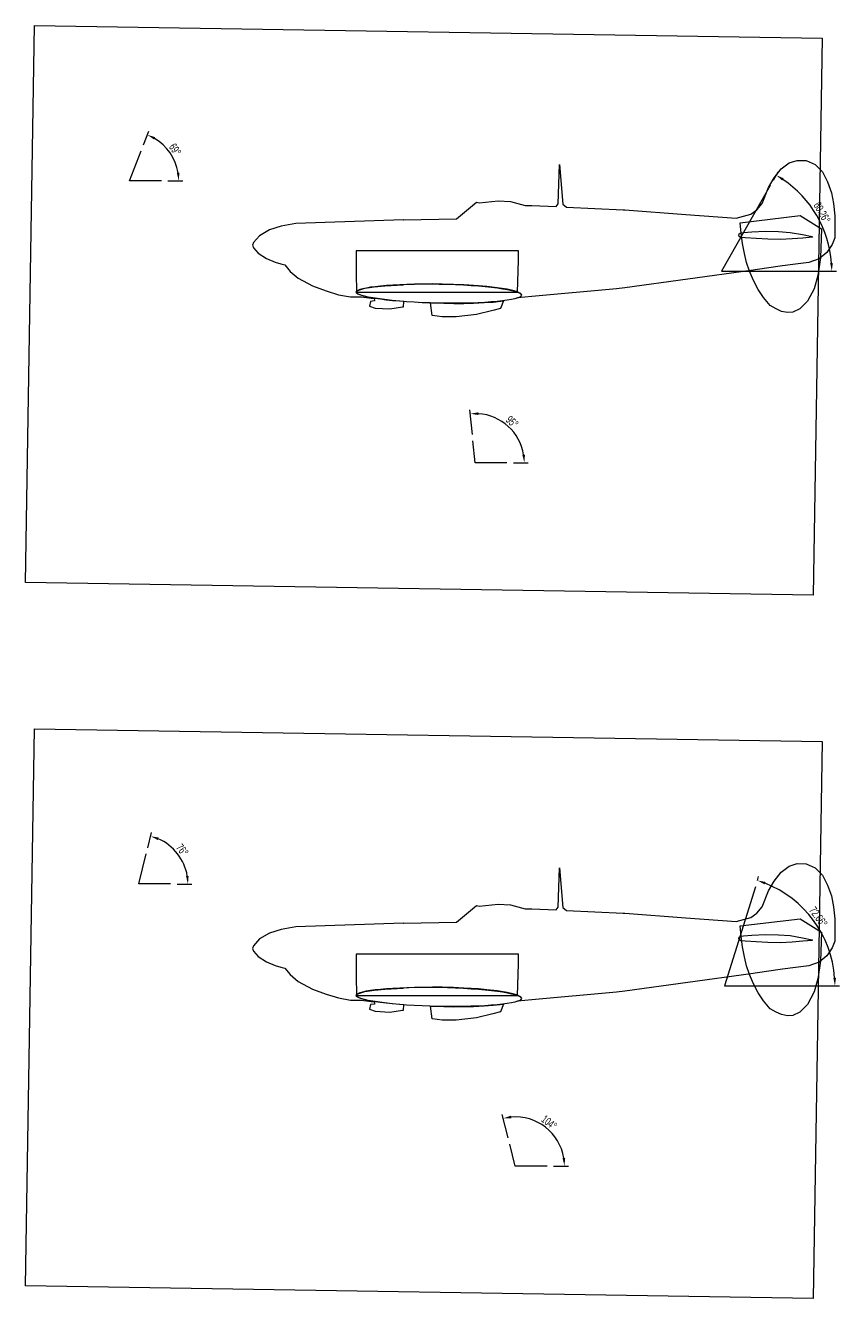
# Model space of a CAD drawing. Header units: centimetres. Extents: x -5325 to 32224, y -11540 to 14619.
# Drawn here: x -5325 to -4053, y -11540 to -9552 of the extents above; entities that cross this region are included whole.
import ezdxf

# ---------------------------------------------------------------- set-up
doc = ezdxf.new("R2010")
doc.units = ezdxf.units.CM
doc.header["$PDMODE"] = 3
doc.header["$PDSIZE"] = -5
doc.layers.get('0').update_dxf_attribs({"color": 10})
doc.styles.get("Standard").update_dxf_attribs({"font": 'ARIALN.TTF', "width": 0.67})
doc.dimstyles.new('ISO-25', dxfattribs={"dimscale": 5, "dimtxt": 2.5, "dimasz": 2.5, "dimexe": 1.25, "dimexo": 2, "dimtad": 1, "dimdsep": 46, "dimtxsty": 'Standard', "dimcen": 2.5, "dimadec": 0, "dimazin": 0, "dimtfac": 1, "dimtmove": 0, "dimatfit": 3, "dimfxl": 1, "dimarcsym": 0})
picture_1 = doc.add_image_def('image19.jpg', size_in_pixel=(2339, 3307))
picture_2 = doc.add_image_def('image20.jpg', size_in_pixel=(2339, 3307))

# ---------------------------------------------------------------- blocks, each defined once
blk = doc.blocks.new('A$C11176508')
at = {"color": 0}
blk.add_lwpolyline([(6314, 2228), (6105, 2233), (5952, 2236), (5796, 2234), (5642, 2231), (5478, 2223), (5335, 2213), (5175, 2197), (5175, 2197), (5223, 2313), (5344, 2348), (5596, 2409), (5914, 2447), (6133, 2447), (6288, 2423)], close=True, dxfattribs=at)
for points in [[(6737, 928), (6737, 928), (8417, 986), (8646, 1027), (8832, 1087), (8988, 1177), (9081, 1285), (9094, 1324), (9082, 1369), (9008, 1450), (8876, 1535), (8743, 1589), (8652, 1619), (8591, 1633), (8508, 1734), (8380, 1842), (8161, 1962), (7946, 2038), (7752, 2099), (7563, 2131), (7393, 2131), (7243, 2154), (7194, 2155), (7192, 2193), (7254, 2203), (7270, 2276), (7178, 2307), (6950, 2322), (6753, 2290), (6735, 2287), (6734, 2205), (6796, 2201), (6913, 2189), (7072, 2171), (7289, 2137), (7401, 2105), (7451, 2084), (7473, 2059), (7453, 2033), (7340, 1997), (7196, 1977), (7031, 1960), (6735, 1943), (6735, 1943), (6735, 1943)], [(1313, 1721), (1313, 1721), (3280, 1990), (3280, 1990)], [(3280, 1990), (3280, 1990), (3411, 2007), (4731, 2129), (4731, 2129)], [(4731, 2129), (4731, 2129), (4954, 2149), (4926, 2137), (4911, 2127), (4901, 2119), (4896, 2107), (4898, 2096), (4906, 2085), (4919, 2075), (4957, 2056), (5009, 2038), (5118, 2014), (5275, 1989), (5437, 1970), (5567, 1958), (5793, 1944), (5956, 1937), (6135, 1932), (6284, 1931), (6564, 1934), (6735, 1943), (6735, 1943)], [(1315, 841), (1315, 841), (1219, 773), (1134, 673), (1039, 424), (947, 273), (840, 133), (716, 39), (587, 0), (447, 2), (307, 64), (193, 178), (114, 334), (55, 505), (20, 674), (0, 865), (0, 1049), (1, 1210), (41, 1317), (124, 1439), (244, 1538), (409, 1598), (614, 1623), (818, 1649), (1067, 1683), (1313, 1721), (1313, 1721)], [(3280, 774), (3280, 774), (2326, 848), (1541, 904), (1315, 841), (1315, 841)], [(6743, 928), (6737, 928), (5910, 916), (5597, 654), (5554, 664), (5455, 655), (5261, 634), (5068, 642), (4838, 704), (4731, 704), (4731, 704)], [(4731, 704), (4731, 704), (4353, 721), (4322, 679), (4303, 67), (4247, 684), (4190, 734), (3307, 772), (3280, 774), (3280, 774)]]:
    blk.add_lwpolyline(points, dxfattribs=at)
blk.add_ellipse((6185, 2082), major_axis=(-1289, 24), ratio=0.116034, dxfattribs=at)
blk = doc.blocks.new('*D630')
at = {"color": 0, "lineweight": -2}
for p, q in [((-4626.7, -10190.6), (-4630.4, -10152.1)), ((-4562.6, -10234.9), (-4539.3, -10234.9))]:
    blk.add_line(p, q, dxfattribs=at)
blk.add_arc((-4622.5, -10234.9), 76.9, 9.3203, 86.1265, dxfattribs=at)
at = {"color": 0}
for points in [[(-4617.3, -10156), (-4617.2, -10160.2), (-4629.8, -10158.3)], [(-4548.6, -10222.6), (-4544.5, -10222.2), (-4545.5, -10234.9)]]:
    blk.add_solid(points, dxfattribs=at)
at = {"layer": 'Defpoints', "color": 0}
for p in [(-4625.7, -10200.5), (-4557.1, -10194.3), (-4622.5, -10234.9), (-4622.5, -10234.9), (-4572.6, -10234.9)]:
    blk.add_point(p, dxfattribs=at)
at = {"color": 0, "insert": (-4564.4, -10171), "char_height": 12.5, "attachment_point": 5, "rotation": 317.7234}
blk.add_mtext('95%%d', dxfattribs=at)
blk = doc.blocks.new('*D631')
at = {"color": 0, "lineweight": -2}
for p, q in [((-5140.2, -9738), (-5131.9, -9716.7)), ((-5102.3, -9794.2), (-5079, -9794.2))]:
    blk.add_line(p, q, dxfattribs=at)
blk.add_arc((-5162.2, -9794.2), 76.9, 9.3203, 59.34, dxfattribs=at)
at = {"color": 0}
for points in [[(-5122, -9726.2), (-5123.8, -9729.9), (-5134.2, -9722.5)], [(-5088.3, -9781.9), (-5084.2, -9781.6), (-5085.2, -9794.2)]]:
    blk.add_solid(points, dxfattribs=at)
at = {"layer": 'Defpoints', "color": 0}
for p in [(-5143.9, -9747.3), (-5091.3, -9764.3), (-5162.2, -9794.2), (-5162.2, -9794.2), (-5112.3, -9794.2)]:
    blk.add_point(p, dxfattribs=at)
at = {"color": 0, "insert": (-5090.9, -9745.5), "char_height": 12.5, "attachment_point": 5, "rotation": 304.3302}
blk.add_mtext('69%%d', dxfattribs=at)
blk = doc.blocks.new('*D633')
at = {"color": 0, "lineweight": -2}
for p, q in [((-4570.8, -11289.5), (-4580, -11252.9)), ((-4499.8, -11333.5), (-4476.5, -11333.5))]:
    blk.add_line(p, q, dxfattribs=at)
blk.add_arc((-4559.7, -11333.5), 76.9, 9.3203, 94.8019, dxfattribs=at)
at = {"color": 0}
for points in [[(-4566.5, -11254.8), (-4565.8, -11258.9), (-4578.5, -11258.9)], [(-4485.9, -11321.2), (-4481.7, -11320.9), (-4482.8, -11333.5)]]:
    blk.add_solid(points, dxfattribs=at)
at = {"layer": 'Defpoints', "color": 0}
for p in [(-4496.5, -11289.7), (-4568.3, -11299.2), (-4559.7, -11333.5), (-4559.7, -11333.5), (-4509.8, -11333.5)]:
    blk.add_point(p, dxfattribs=at)
at = {"color": 0, "insert": (-4506.6, -11265.5), "char_height": 12.5, "attachment_point": 5, "rotation": 322.0611}
blk.add_mtext('104%%d', dxfattribs=at)
blk = doc.blocks.new('*D634')
at = {"color": 0, "lineweight": -2}
for p, q in [((-5133.6, -10836.3), (-5127.6, -10812.2)), ((-5087.9, -10892.9), (-5064.6, -10892.9))]:
    blk.add_line(p, q, dxfattribs=at)
blk.add_arc((-5147.8, -10892.9), 76.9, 9.3203, 66.6296, dxfattribs=at)
at = {"color": 0}
for points in [[(-5116.6, -10820.3), (-5117.9, -10824.2), (-5129.1, -10818.2)], [(-5073.9, -10880.6), (-5069.8, -10880.2), (-5070.9, -10892.9)]]:
    blk.add_solid(points, dxfattribs=at)
at = {"layer": 'Defpoints', "color": 0}
for p in [(-5136, -10846), (-5078.2, -10860), (-5147.8, -10892.9), (-5147.8, -10892.9), (-5097.9, -10892.9)]:
    blk.add_point(p, dxfattribs=at)
at = {"color": 0, "insert": (-5079.7, -10839.8), "char_height": 12.5, "attachment_point": 5, "rotation": 307.975}
blk.add_mtext('76%%d', dxfattribs=at)
blk = doc.blocks.new('*D711')
at = {"color": 0, "lineweight": -2}
blk.add_line((-4156.6, -9793.2), (-4149.2, -9780.1), dxfattribs=at)
blk.add_arc((-4237.8, -9935.3), 172.4, 4.1542, 56.1108, dxfattribs=at)
at = {"color": 0}
for points in [[(-4140.5, -9790.4), (-4142.7, -9793.9), (-4152.3, -9785.5)], [(-4067.9, -9922.9), (-4063.7, -9922.7), (-4065.3, -9935.3)]]:
    blk.add_solid(points, dxfattribs=at)
at = {"layer": 'Defpoints', "color": 0}
for p in [(-4161.6, -9801.8), (-4075.8, -9876), (-4237.8, -9935.3), (-4237.8, -9935.3), (-4058.2, -9935.3)]:
    blk.add_point(p, dxfattribs=at)
at = {"color": 0, "insert": (-4080.5, -9844), "char_height": 12.5, "attachment_point": 5, "rotation": 300.1325}
blk.add_mtext('60.26%%d', dxfattribs=at)
blk = doc.blocks.new('*D712')
at = {"color": 0, "lineweight": -2}
blk.add_line((-4181.5, -10887.6), (-4179.6, -10881.4), dxfattribs=at)
blk.add_arc((-4232.8, -11052), 172.4, 4.1542, 68.5098, dxfattribs=at)
at = {"color": 0}
for points in [[(-4168.9, -10889.6), (-4170.3, -10893.5), (-4181.4, -10887.4)], [(-4062.9, -11039.6), (-4058.7, -11039.4), (-4060.4, -11052)]]:
    blk.add_solid(points, dxfattribs=at)
at = {"layer": 'Defpoints', "color": 0}
for p in [(-4184.5, -10897.2), (-4075.5, -10981.2), (-4232.8, -11052), (-4232.8, -11052), (-4053.2, -11052)]:
    blk.add_point(p, dxfattribs=at)
at = {"color": 0, "insert": (-4086.3, -10944.3), "char_height": 12.5, "attachment_point": 5, "rotation": 306.332}
blk.add_mtext('72.66%%d', dxfattribs=at)

msp = doc.modelspace()

# ---------------------------------------------------------------- linework, layer by layer
at = {"color": 1}
for p, q in [((-5162.163, -9794.198), (-5143.854, -9747.333)), ((-5112.287, -9794.198), (-5162.163, -9794.198)), ((-4161.582, -9801.849), (-4237.791, -9935.268)), ((-4237.791, -9935.268), (-4058.235, -9935.268)), ((-4622.466, -10234.859), (-4625.739, -10200.539)), ((-4572.59, -10234.859), (-4622.466, -10234.859)), ((-5147.777, -10892.854), (-5136.049, -10845.99)), ((-5097.902, -10892.854), (-5147.777, -10892.854)), ((-4184.479, -10897.177), (-4232.802, -11051.984)), ((-4232.802, -11051.984), (-4053.246, -11051.984)), ((-4559.691, -11333.516), (-4568.326, -11299.195)), ((-4509.816, -11333.516), (-4559.691, -11333.516))]:
    msp.add_line(p, q, dxfattribs=at)
for points in [[(-4208.592, -9859.752), (-4114.948, -9848.61), (-4081.505, -9869.509), (-4083.205, -9914.824), (-4087.222, -9942.507), (-4092.654, -9962.89), (-4103.161, -9982.532), (-4115.367, -9994.595), (-4126.029, -9999.544), (-4134.682, -10000.163), (-4143.845, -9998.302), (-4152.344, -9994.436), (-4161.614, -9989.023), (-4172.066, -9976.597), (-4180.241, -9964.322), (-4187.443, -9950.1), (-4194.061, -9935.683), (-4198.343, -9921.85), (-4201.854, -9907.935), (-4204.814, -9892.31), (-4206.647, -9876.101), (-4208.592, -9859.752)], [(-4808.011, -9903.978), (-4808.086, -9937.938), (-4807.768, -9968.232), (-4556.169, -9968.232), (-4554.541, -9918.96), (-4554.414, -9903.978)], [(-4208.592, -10958.409), (-4114.948, -10947.267), (-4081.505, -10968.165), (-4083.205, -11013.48), (-4087.222, -11041.164), (-4092.654, -11061.547), (-4103.161, -11081.188), (-4115.367, -11093.252), (-4126.029, -11098.201), (-4134.682, -11098.82), (-4143.845, -11096.959), (-4152.344, -11093.092), (-4161.614, -11087.679), (-4172.066, -11075.253), (-4180.241, -11062.979), (-4187.443, -11048.757), (-4194.061, -11034.339), (-4198.343, -11020.507), (-4201.854, -11006.592), (-4204.814, -10990.966), (-4206.647, -10974.758), (-4208.592, -10958.409)], [(-4808.011, -11002.635), (-4808.086, -11036.594), (-4807.768, -11066.889), (-4556.169, -11066.889), (-4554.541, -11017.617), (-4554.414, -11002.635)]]:
    msp.add_lwpolyline(points, close=True, dxfattribs=at)
for points in [[(-4096.114, -9882.617), (-4110.8, -9883.71), (-4127.011, -9885.06), (-4145.587, -9886.072), (-4165.008, -9885.566), (-4183.246, -9884.554), (-4200.738, -9883.426), (-4207.569, -9882.974), (-4209.806, -9881.235), (-4210.386, -9879.496), (-4210.137, -9877.261), (-4208.646, -9876.35), (-4206.574, -9875.522), (-4203.26, -9875.191), (-4190.252, -9873.949), (-4169.041, -9873.121), (-4148.57, -9873.69), (-4130.284, -9874.855), (-4111.26, -9878.162), (-4096.143, -9881.555), (-4095.572, -9882.16), (-4096.114, -9882.617)], [(-4096.114, -10981.274), (-4110.8, -10982.366), (-4127.011, -10983.716), (-4145.587, -10984.729), (-4165.008, -10984.223), (-4183.246, -10983.21), (-4200.738, -10982.082), (-4207.569, -10981.63), (-4209.806, -10979.892), (-4210.386, -10978.153), (-4210.137, -10975.917), (-4208.646, -10975.007), (-4206.574, -10974.179), (-4203.26, -10973.848), (-4190.252, -10972.606), (-4169.041, -10971.778), (-4148.57, -10972.347), (-4130.284, -10973.512), (-4111.26, -10976.819), (-4096.143, -10980.211), (-4095.572, -10980.816), (-4096.114, -10981.274)]]:
    msp.add_lwpolyline(points, dxfattribs=at)

# ---------------------------------------------------------------- block references
at = {"color": 1, "xscale": 0.0999999999994543, "yscale": 0.09999999999990905, "zscale": 0.1, "rotation": 180}
for p in [(-4060.508, -9762.38), (-4060.508, -10861.037)]:
    msp.add_blockref('A$C11176508', p, dxfattribs=at)

# ---------------------------------------------------------------- dimensions: what is measured, and where the dimension line sits
at = {"color": 1}
for base, line1, line2, picture, middle in [((-5091.292, -9764.28), ((-5162.163, -9794.198), (-5143.854, -9747.333)), ((-5112.287, -9794.198), (-5162.163, -9794.198)), '*D631', (-5090.894, -9745.527)), ((-4557.097, -10194.304), ((-4622.466, -10234.859), (-4625.739, -10200.539)), ((-4572.59, -10234.859), (-4622.466, -10234.859)), '*D630', (-4564.41, -10171.004)), ((-5078.238, -10859.958), ((-5147.777, -10892.854), (-5136.049, -10845.99)), ((-5097.902, -10892.854), (-5147.777, -10892.854)), '*D634', (-5079.747, -10839.751)), ((-4496.452, -11289.714), ((-4559.691, -11333.516), (-4568.326, -11299.195)), ((-4509.816, -11333.516), (-4559.691, -11333.516)), '*D633', (-4506.631, -11265.452))]:
    dim = msp.add_angular_dim_2l(base=base, line1=line1, line2=line2, dimstyle='ISO-25', dxfattribs=at)
    dim.commit()
    dim.dimension.update_dxf_attribs({"geometry": picture, "text_midpoint": middle})
at = {"color": 3}
for base, line1, line2, picture, middle in [((-4075.84, -9876.04), ((-4237.791, -9935.268), (-4058.235, -9935.268)), ((-4161.582, -9801.849), (-4237.791, -9935.268)), '*D711', (-4080.544, -9843.996)), ((-4075.542, -10981.238), ((-4232.802, -11051.984), (-4053.246, -11051.984)), ((-4184.479, -10897.177), (-4232.802, -11051.984)), '*D712', (-4086.332, -10944.265))]:
    dim = msp.add_angular_dim_2l(base=base, line1=line1, line2=line2, dimstyle='ISO-25', override={"dimadec": 2}, dxfattribs=at)
    dim.commit()
    dim.dimension.update_dxf_attribs({"geometry": picture, "text_midpoint": middle})

# ---------------------------------------------------------------- pictures from other files: only their frames are drawn
image = msp.add_image(picture_2, insert=(-5310.505, -9551.666), size_in_units=(870.275, 1230.44), rotation=-90.93, dxfattribs=at)
image.dxf.flags = 7
image = msp.add_image(picture_1, insert=(-5310.505, -10650.322), size_in_units=(870.275, 1230.44), rotation=-90.93, dxfattribs=at)
image.dxf.flags = 7

doc.saveas('drawing.dxf')
